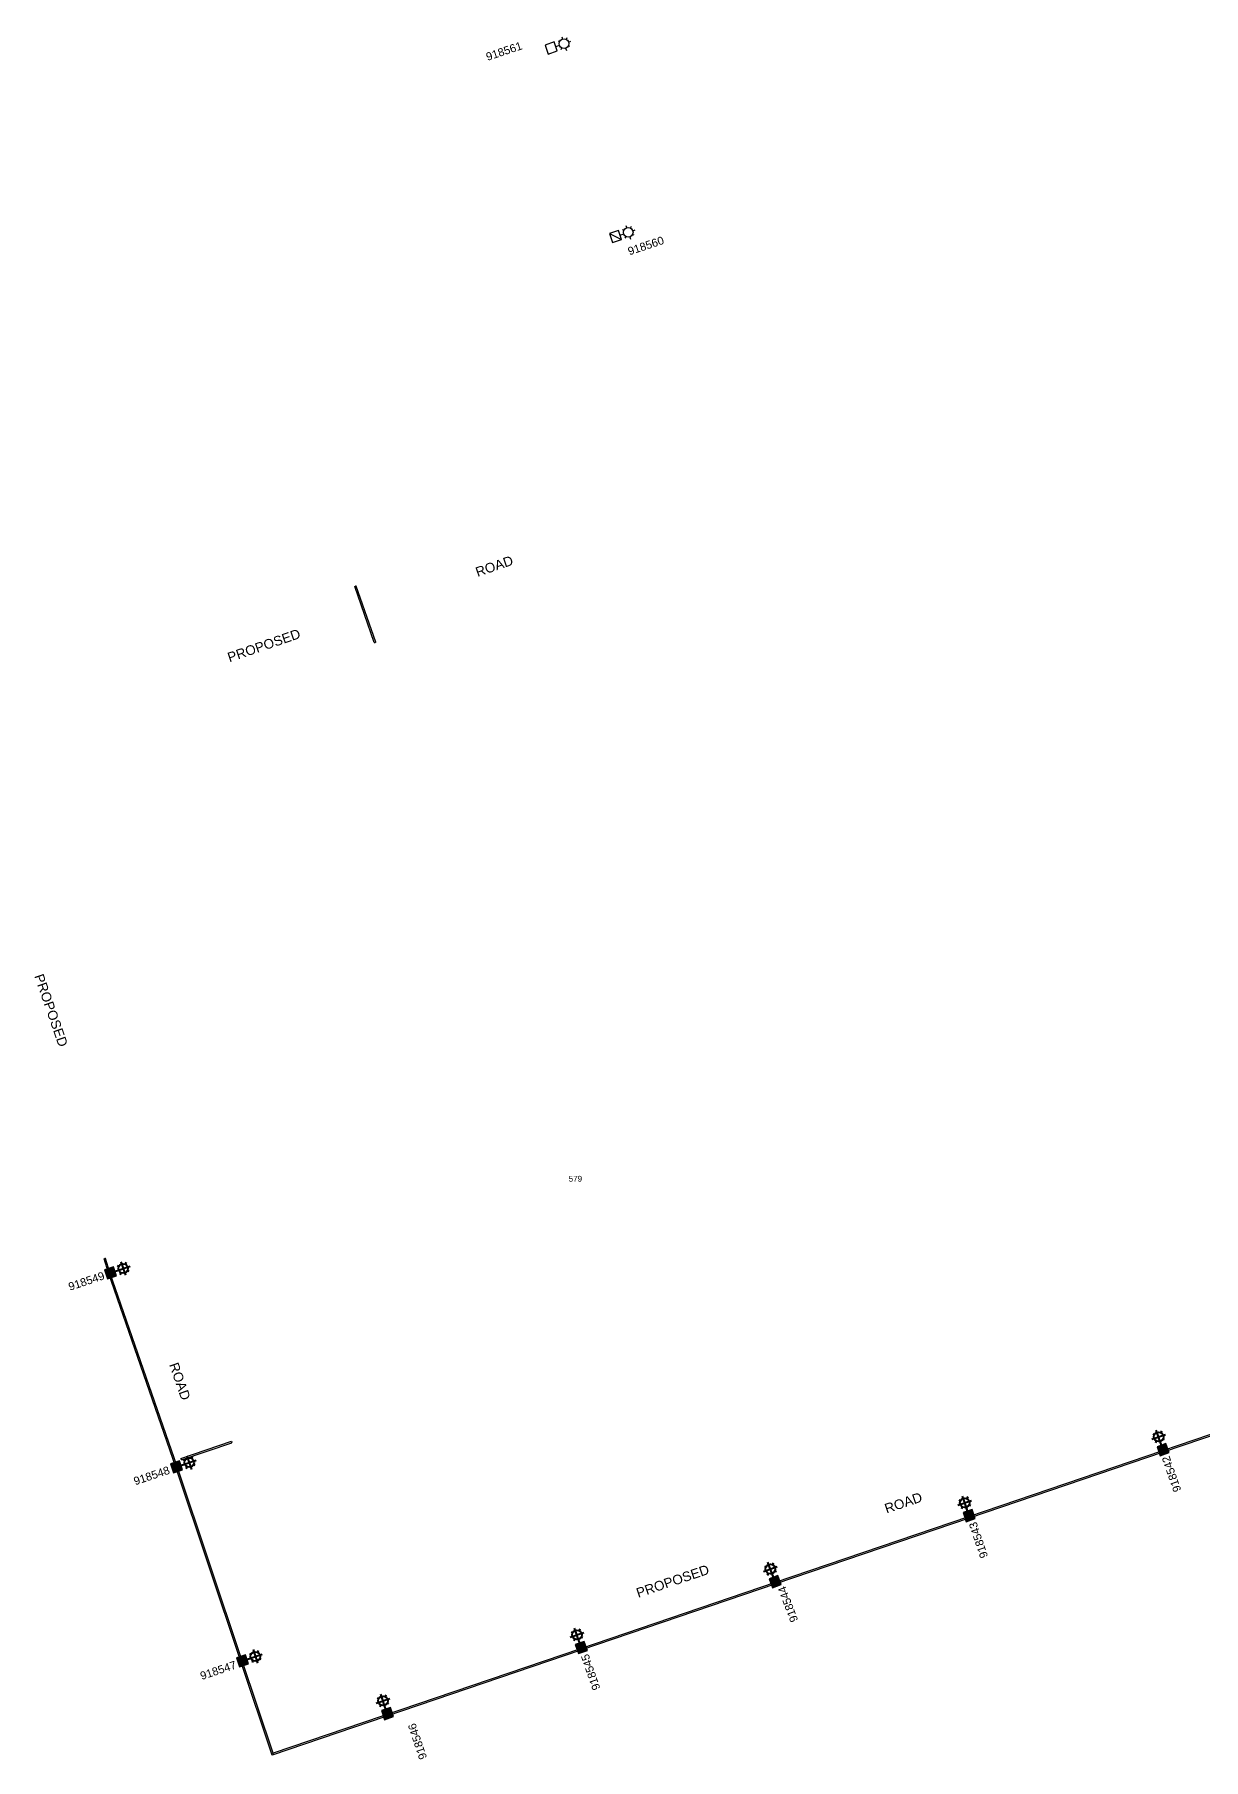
# Model space of a CAD drawing. Header units: metres. Extents: x 292510 to 295946, y 6251475 to 6256272.
# Drawn here: x 293763 to 294128, y 6254828 to 6255367 of the extents above; entities that cross this region are included whole.
import ezdxf
from ezdxf.enums import TextEntityAlignment as Align

# ---------------------------------------------------------------- set-up
doc = ezdxf.new("R2010")
doc.units = ezdxf.units.M
doc.layers.get('0').update_dxf_attribs({"color": 6})
doc.layers.add('Cadastre Land Parcels_SP_EXT', color=7, linetype='Continuous', lineweight=5)
doc.layers.add('Cadastre Roads_SP_EXT', color=7, linetype='Continuous', lineweight=5)
for name, color, linetype in [('Equip_SP_SL_EXT', 7, 'Continuous'), ('Equip_SP_SL_NEW', 7, 'Continuous'), ('SupportsUG_SP_LV_SL_EXT', 7, 'Continuous'), ('SupportsUG_SP_LV_SL_NEW', 7, 'Continuous'), ('UG_Details_SP_MISC', 7, 'Continuous')]:
    doc.layers.add(name, color=color, linetype=linetype)
doc.styles.add('COLUMN_LABEL', font='arial.ttf')
doc.styles.add('iecARIAL', font='arial.ttf', dxfattribs={"height": 2})
doc.styles.add('POLE_LABEL', font='arial.ttf')
doc.styles.add('SL_LABEL', font='arial.ttf')
doc.styles.get("Standard").update_dxf_attribs({"font": 'arial.ttf'})

# ---------------------------------------------------------------- blocks, each defined once
blk = doc.blocks.new('*U4281')
blk.add_wipeout([(-1.485, -1.485), (1.485, -1.485), (1.485, 1.485), (-1.485, 1.485)])
at = {"lineweight": -3}
blk.add_lwpolyline([(-1.485, -1.485), (1.485, -1.485), (1.485, 1.485), (-1.485, 1.485)], close=True, dxfattribs=at)
blk.add_lwpolyline([(-1.485, -1.485), (1.485, 1.485)], dxfattribs=at)
at = {"style": 'POLE_LABEL', "flags": 9}
blk.add_attdef('STRUCTURE_PLANT_NUMBER', text='', height=0.2, dxfattribs=at).set_placement((1.5, 0.242), align=Align.MIDDLE_LEFT)
for tag, height, flags, p in [('STREET_CODE', 0.2, 9, (1.5, 0)), ('ASSET_NUM', 2.5, 8, (2, 2)), ('Z', 0.2, 1, (1.5, -2.8)), ('OWNED_BY', 0.2, 9, (1.5, -0.4)), ('OPERATED_BY', 0.2, 9, (1.5, -0.6)), ('STATE', 0.2, 9, (1.5, -1)), ('SUBURB', 0.2, 9, (1.5, -1.8)), ('STREETNAME', 0.2, 9, (1.5, -2)), ('COLUMN_TYPE', 0.2, 9, (1.5, -0.2)), ('USAGE', 0.2, 9, (1.5, -1.2)), ('MAINTAINED_BY', 0.2, 9, (1.5, -0.8)), ('LEGEND', 0.2, 9, (1.5, -1.4)), ('PARENT', 0.2, 9, (1.5, -1.6)), ('LOCATION', 0.2, 9, (1.5, -2.2)), ('NOTES', 0.2, 9, (1.5, -2.4)), ('LABEL_ALIGNMENT', 0.2, 9, (1.5, -2.6))]:
    blk.add_attdef(tag, text='', height=height, dxfattribs=dict(flags=flags)).set_placement(p, align=Align.MIDDLE_LEFT)
blk = doc.blocks.new('*U4272')
at = {"flags": 9}
for tag, p in [('CNEW', (0, -2.6)), ('CNUMBER', (0, -2.8)), ('CREMOVE', (0, -3)), ('CREPLACE', (0, -3.2)), ('LKINGHEIGHT', (0, -3.4)), ('LBRACKET', (0, -3.6)), ('LBRACKETVOCAB', (0, -3.8)), ('LCATEGORY', (0, -4)), ('LCHARGE1', (0, -4.2)), ('LCHARGE1PERCENT', (0, -4.4)), ('LCHARGE2', (0, -4.6)), ('LCHARGE2PERCENT', (0, -4.8)), ('LCHARGE3', (0, -5)), ('LCHARGE3PERCENT', (0, -5.2)), ('LEXIST', (0, -5.4)), ('SUBURB', (0, -8.6)), ('STREETNAME', (0, -8.8)), ('LLAMP', (0, -5.6)), ('LLAMPVOCAB', (0, -5.8)), ('LMAST', (0, -6)), ('LMASTVOCAB', (0, -6.2)), ('LNEW', (0, -6.4)), ('LANTNUMBER', (0, -6.6)), ('LOUTREACH', (0, -7)), ('LOUTREACHVOCAB', (0, -7.2)), ('LRATECODE', (0, -7.4)), ('LREMOVE', (0, -7.6)), ('LREPLACE', (0, -7.8)), ('LTYPE', (0, -8)), ('LTYPEVOCAB', (0, -8.2)), ('LEGEND', (0, -8.4)), ('LOCATION', (0, -9)), ('NOTES', (0, -9.2)), ('MAINTAINED_BY', (0, -9.86))]:
    blk.add_attdef(tag, text='', height=0.2, dxfattribs=at).set_placement(p, align=Align.MIDDLE_LEFT)
blk.add_attdef('OPERATED_BY', (0, -9.61), '', height=0.2, dxfattribs=at)
blk.add_wipeout([(0, 4.97), (1.46, 4.18), (2.25, 2.72), (1.46, 1.26), (0, 0.37), (-1.46, 1.26), (-2.25, 2.72), (-1.46, 4.18)])
for p, q in [((-2.25, 2.72), (-1.5, 2.72)), ((-1.46, 4.18), (-1.06, 3.78)), ((-1.46, 1.26), (-1.06, 1.66)), ((0, 4.22), (0, 4.97)), ((0, 0), (0, 1.22)), ((0, 0), (0, 0)), ((1.46, 4.18), (1.06, 3.78)), ((1.46, 1.26), (1.06, 1.66)), ((1.5, 2.72), (2.25, 2.72))]:
    blk.add_line(p, q)
blk.add_circle((0, 2.72), 1.5)
at = {"flags": 1}
blk.add_attdef('Z', (0, 0), '', height=0.2, dxfattribs=at)
at = {"style": 'SL_LABEL'}
for tag, height, flags, p in [('ASSET_NUM', 2.5, 8, (2, 2)), ('STREET_CODE', 0.2, 9, (0, -0.2))]:
    blk.add_attdef(tag, text='', height=height, dxfattribs=dict(at, flags=flags)).set_placement(p, align=Align.MIDDLE_LEFT)
for tag, height, flags, p in [('CONSTRUCTED_VOLTAGE', 0.2, 9, (0, -0.4)), ('CONTROL_TYPE', 0.2, 9, (0, -0.6)), ('OPERATING_VOLTAGE', 0.2, 9, (0, -1.4)), ('ORIENTATION', 0.2, 9, (0, -1.6)), ('OWNED_BY', 0.2, 9, (0, -1.8)), ('STATE', 0.2, 9, (0, -2)), ('CEXIST', 0.2, 9, (0, -2.4)), ('LANTERN_PURPOSE', 0.2, 9, (0, -0.8)), ('LANTERN_TYPE', 0.2, 9, (0, -1)), ('NO_PHASES', 0.2, 9, (0, -1.2)), ('USAGE', 0.2, 9, (0, -2.2)), ('LNUMBER', 2.5, 8, (1.2, -2.8))]:
    blk.add_attdef(tag, text='', height=height, dxfattribs=dict(flags=flags)).set_placement(p, align=Align.MIDDLE_LEFT)
blk = doc.blocks.new('*U4284')
blk.add_wipeout([(-1.485, -1.485), (1.485, -1.485), (1.485, 1.485), (-1.485, 1.485)])
at = {"lineweight": -3}
blk.add_lwpolyline([(-1.485, -1.485), (1.485, -1.485), (1.485, 1.485), (-1.485, 1.485)], close=True, dxfattribs=at)
at = {"style": 'POLE_LABEL', "flags": 9}
blk.add_attdef('STRUCTURE_PLANT_NUMBER', text='', height=0.2, dxfattribs=at).set_placement((1.5, 0.242), align=Align.MIDDLE_LEFT)
for tag, height, flags, p in [('STREET_CODE', 0.2, 9, (1.5, 0)), ('ASSET_NUM', 2.5, 8, (2, 2)), ('Z', 0.2, 1, (1.5, -2.8)), ('OWNED_BY', 0.2, 9, (1.5, -0.4)), ('OPERATED_BY', 0.2, 9, (1.5, -0.6)), ('STATE', 0.2, 9, (1.5, -1)), ('SUBURB', 0.2, 9, (1.5, -1.8)), ('STREETNAME', 0.2, 9, (1.5, -2)), ('COLUMN_TYPE', 0.2, 9, (1.5, -0.2)), ('USAGE', 0.2, 9, (1.5, -1.2)), ('MAINTAINED_BY', 0.2, 9, (1.5, -0.8)), ('LEGEND', 0.2, 9, (1.5, -1.4)), ('PARENT', 0.2, 9, (1.5, -1.6)), ('LOCATION', 0.2, 9, (1.5, -2.2)), ('NOTES', 0.2, 9, (1.5, -2.4)), ('LABEL_ALIGNMENT', 0.2, 9, (1.5, -2.6))]:
    blk.add_attdef(tag, text='', height=height, dxfattribs=dict(flags=flags)).set_placement(p, align=Align.MIDDLE_LEFT)
blk = doc.blocks.new('COLUMN_EXT')
blk.add_hatch(color=256).paths.add_polyline_path([(-1.49, 1.48), (-1.49, -1.49), (1.48, -1.49), (1.48, 1.48)])
blk.add_lwpolyline([(-1.49, -1.49), (1.48, -1.49), (1.48, 1.48), (-1.49, 1.48)], close=True)
for tag, height, style, flags, p in [('STRUCTURE_PLANT_NUMBER', 0.2, 'POLE_LABEL', 9, (1.81, 0.03)), ('ASSET_NUM', 2.5, 'COLUMN_LABEL', 8, (2, 2)), ('STREET_CODE', 0.2, 'COLUMN_LABEL', 9, (1.81, -0.2))]:
    blk.add_attdef(tag, text='', height=height, dxfattribs=dict(style=style, flags=flags)).set_placement(p, align=Align.MIDDLE_LEFT)
at = {"flags": 1}
blk.add_attdef('Z', (1.81, -2.35), '', height=0.2, dxfattribs=at)
at = {"flags": 9}
for tag, p in [('COLUMN_TYPE', (1.81, -0.4)), ('OWNED_BY', (1.81, -0.6)), ('STATE', (1.81, -0.8)), ('USAGE', (1.81, -1)), ('STREETNAME', (1.81, -1.6)), ('SUBURB', (1.81, -1.8)), ('LEGEND', (1.81, -1.2)), ('LOCATION', (1.81, -1.4)), ('NOTES', (1.81, -2))]:
    blk.add_attdef(tag, text='', height=0.2, dxfattribs=at).set_placement(p, align=Align.MIDDLE_LEFT)
blk = doc.blocks.new('SL_LANTERN_EXT')
at = {"lineweight": 40}
for p, q in [((-1.46, 5.68), (-1.06, 5.28)), ((0, 1.97), (0, 6.47)), ((1.46, 5.68), (1.06, 5.28)), ((-2.25, 4.22), (2.25, 4.22)), ((-1.46, 2.76), (-1.06, 3.16)), ((0, 0), (0, 2.72)), ((1.46, 2.76), (1.06, 3.16))]:
    blk.add_line(p, q, dxfattribs=at)
blk.add_circle((0, 4.22), 1.5, dxfattribs=at)
at = {"style": 'iecARIAL', "flags": 9}
blk.add_attdef('ASSET_NUM', (1.5, 1.5), '', height=2.5, dxfattribs=at)
for tag, p, height, flags in [('OPERATING_VOLTAGE', (0.98, -1.65), 0.2, 9), ('ORIENTATION', (0.98, -1.85), 0.2, 9), ('OWNED_BY', (0.98, -2.05), 0.2, 9), ('STATE', (0.98, -2.25), 0.2, 9), ('CONSTRUCTED_VOLTAGE', (0.98, -0.65), 0.2, 9), ('CONTROL_TYPE', (0.98, -0.85), 0.2, 9), ('LANTERN_PURPOSE', (0.98, -1.05), 0.2, 9), ('LANTERN_TYPE', (0.98, -1.25), 0.2, 9), ('NO_PHASES', (0.98, -1.45), 0.2, 9), ('USAGE', (0.98, -2.45), 0.2, 9), ('CEXIST', (0.98, -2.65), 0.2, 9), ('CNEW', (0.98, -2.85), 0.2, 9), ('CNUMBER', (0.98, -3.05), 0.2, 9), ('CREMOVE', (0.98, -3.25), 0.2, 9), ('CREPLACE', (0.98, -3.45), 0.2, 9), ('LKINGHEIGHT', (0.98, -3.65), 0.2, 9), ('LBRACKET', (0.98, -3.85), 0.2, 9), ('LBRACKETVOCAB', (0.98, -4.05), 0.2, 9), ('LCATEGORY', (0.98, -4.25), 0.2, 9), ('LCHARGE1', (0.98, -4.45), 0.2, 9), ('LCHARGE1PERCENT', (0.98, -4.65), 0.2, 9), ('LCHARGE2', (0.98, -4.85), 0.2, 9), ('LCHARGE2PERCENT', (0.98, -5.05), 0.2, 9), ('LCHARGE3', (0.98, -5.25), 0.2, 9), ('LCHARGE3PERCENT', (0.98, -5.45), 0.2, 9), ('LNUMBER', (2.18, -3.25), 2.5, 8), ('STREETNAME', (0.98, -9.25), 0.2, 9), ('SUBURB', (0.98, -9.45), 0.2, 1), ('LEXIST', (0.98, -5.65), 0.2, 9), ('LLAMP', (0.98, -5.85), 0.2, 9), ('LLAMPVOCAB', (0.98, -6.05), 0.2, 9), ('LMAST', (0.98, -6.25), 0.2, 9), ('LMASTVOCAB', (0.98, -6.45), 0.2, 9), ('LNEW', (0.98, -6.65), 0.2, 9), ('LANTNUMBER', (0.98, -6.85), 0.2, 9), ('LOUTREACH', (0.98, -7.25), 0.2, 9), ('LOUTREACHVOCAB', (0.98, -7.45), 0.2, 9), ('LRATECODE', (0.98, -7.65), 0.2, 9), ('LREMOVE', (0.98, -7.85), 0.2, 9), ('LREPLACE', (0.98, -8.05), 0.2, 9), ('LTYPE', (0.98, -8.25), 0.2, 9), ('LTYPEVOCAB', (0.98, -8.45), 0.2, 9), ('LEGEND', (0.98, -8.65), 0.2, 9), ('LOCATION', (0.98, -8.85), 0.2, 9), ('NOTES', (0.98, -9.05), 0.2, 9)]:
    blk.add_attdef(tag, p, '', height=height, dxfattribs=dict(flags=flags))

msp = doc.modelspace()

# ---------------------------------------------------------------- linework, layer by layer
at = {"layer": 'UG_Details_SP_MISC', "ltscale": 0.5}
for p, q in [((293863.09, 6255194.37), (293863.32, 6255194.45)), ((293869.2, 6255176.84), (293863.09, 6255194.37)), ((293863.55, 6255194.52), (293863.32, 6255194.45)), ((293869.66, 6255177), (293863.55, 6255194.52)), ((293869.2, 6255176.84), (293869.43, 6255176.92)), ((293869.66, 6255177), (293869.43, 6255176.92)), ((293784.8, 6254984.29), (293785.03, 6254984.36)), ((293786.13, 6254979.86), (293784.8, 6254984.29)), ((293785.26, 6254984.43), (293785.03, 6254984.36)), ((293786.59, 6254980.01), (293785.26, 6254984.43)), ((293786.13, 6254979.86), (293786.36, 6254979.94)), ((293807.15, 6254919.21), (293786.13, 6254979.86)), ((293786.59, 6254980.01), (293786.36, 6254979.94)), ((293807.61, 6254919.37), (293786.59, 6254980.01)), ((294176.15, 6254944.93), (294115.53, 6254924.32)), ((294176.31, 6254944.48), (294115.68, 6254923.87)), ((293808.78, 6254921.89), (293824.58, 6254927.26)), ((293808.93, 6254921.44), (293824.74, 6254926.8)), ((293824.58, 6254927.26), (293824.66, 6254927.03)), ((293824.74, 6254926.8), (293824.66, 6254927.03)), ((294115.53, 6254924.32), (294054.92, 6254903.69)), ((294115.68, 6254923.87), (294055.07, 6254903.23)), ((294115.53, 6254924.32), (294115.6, 6254924.09)), ((294115.68, 6254923.87), (294115.6, 6254924.09)), ((293807.15, 6254919.21), (293807.38, 6254919.29)), ((293827.48, 6254858.5), (293807.15, 6254919.21)), ((293807.61, 6254919.37), (293807.38, 6254919.29)), ((293827.94, 6254858.65), (293807.61, 6254919.37)), ((293808.78, 6254921.89), (293808.86, 6254921.67)), ((293808.93, 6254921.44), (293808.86, 6254921.67)), ((294054.92, 6254903.69), (293994.51, 6254883.18)), ((294055.07, 6254903.23), (293994.66, 6254882.73)), ((294054.92, 6254903.69), (294054.99, 6254903.46)), ((294055.07, 6254903.23), (294054.99, 6254903.46)), ((293994.51, 6254883.18), (293933.61, 6254862.45)), ((293994.66, 6254882.73), (293933.77, 6254862)), ((293994.51, 6254883.18), (293994.59, 6254882.95)), ((293994.66, 6254882.73), (293994.59, 6254882.95)), ((293933.77, 6254862), (293837.3, 6254829.16)), ((293933.61, 6254862.45), (293837.6, 6254829.77)), ((293933.61, 6254862.45), (293933.69, 6254862.22)), ((293933.77, 6254862), (293933.69, 6254862.22)), ((293827.48, 6254858.5), (293827.71, 6254858.57)), ((293837.3, 6254829.16), (293827.48, 6254858.5)), ((293827.94, 6254858.65), (293827.71, 6254858.57)), ((293837.6, 6254829.77), (293827.94, 6254858.65)), ((293837.3, 6254829.16), (293837.45, 6254829.46)), ((293837.6, 6254829.77), (293837.45, 6254829.46))]:
    msp.add_line(p, q, dxfattribs=at)

# ---------------------------------------------------------------- block references
at = {"layer": 'Equip_SP_SL_EXT', "ltscale": 0.5}
for p, rotation in [((293786.74, 6254979.92, -1011.14), 288.5040758633176), ((294115.66, 6254924.66, -1011.14), 19.01871516139247), ((293807.38, 6254919.29, -1011.14), 288.5040758633176), ((294055.06, 6254904.03, -1011.14), 18.50407585147132), ((293994.45, 6254883.4, -1011.14), 20.43952161562424), ((293933.9, 6254862.79, -1011.14), 18.97917908111006), ((293828.02, 6254858.68, -1011.14), 288.5040758633176), ((293873.28, 6254842.16, -1011.14), 18.50407587277429)]:
    msp.add_blockref('SL_LANTERN_EXT', p, dxfattribs=dict(at, rotation=rotation))
at = {"layer": 'Equip_SP_SL_NEW', "rotation": 288.7570183324278}
for p in [(293925.92, 6255363.14, -952.02), (293945.98, 6255304.19, -951.77)]:
    msp.add_blockref('*U4272', p, dxfattribs=at)
at = {"layer": 'SupportsUG_SP_LV_SL_EXT', "ltscale": 0.5}
ref = msp.add_blockref('COLUMN_EXT', (293786.75, 6254979.91, -1011.14), dxfattribs=dict(at, rotation=288.5040758633176))
ref.add_attrib('ASSET_NUM', '918549', dxfattribs={"layer": '0', "height": 2.5, "rotation": 18.5041, "style": 'COLUMN_LABEL'}).set_placement((293773.72, 6254975.47, -1011.14), align=Align.MIDDLE_LEFT)
ref = msp.add_blockref('COLUMN_EXT', (294115.67, 6254924.66, -1011.14), dxfattribs=dict(at, rotation=19.01871516139247))
ref.add_attrib('ASSET_NUM', '918542', dxfattribs={"layer": '0', "height": 2.5, "rotation": 109.0187, "style": 'COLUMN_LABEL'}).set_placement((294120.22, 6254911.52, -1011.14), align=Align.MIDDLE_LEFT)
ref = msp.add_blockref('COLUMN_EXT', (293807.39, 6254919.28, -1011.14), dxfattribs=dict(at, rotation=288.5040758633176))
ref.add_attrib('ASSET_NUM', '918548', dxfattribs={"layer": '0', "height": 2.5, "rotation": 18.5041, "style": 'COLUMN_LABEL'}).set_placement((293794.11, 6254914.7, -1011.14), align=Align.MIDDLE_LEFT)
ref = msp.add_blockref('COLUMN_EXT', (294055.07, 6254904.03, -1011.14), dxfattribs=dict(at, rotation=18.50407585147132))
ref.add_attrib('ASSET_NUM', '918543', dxfattribs={"layer": '0', "height": 2.5, "rotation": 108.5041, "style": 'COLUMN_LABEL'}).set_placement((294059.83, 6254890.86, -1011.14), align=Align.MIDDLE_LEFT)
ref = msp.add_blockref('COLUMN_EXT', (293994.46, 6254883.4, -1011.14), dxfattribs=dict(at, rotation=20.43952161562424))
ref.add_attrib('ASSET_NUM', '918544', dxfattribs={"layer": '0', "height": 2.5, "rotation": 110.4395, "style": 'COLUMN_LABEL'}).set_placement((294000.51, 6254870.88, -1011.14), align=Align.MIDDLE_LEFT)
ref = msp.add_blockref('COLUMN_EXT', (293933.91, 6254862.8, -1011.14), dxfattribs=dict(at, rotation=18.97917908111006))
ref.add_attrib('ASSET_NUM', '918545', dxfattribs={"layer": '0', "height": 2.5, "rotation": 108.9792, "style": 'COLUMN_LABEL'}).set_placement((293938.7, 6254849.6, -1011.14), align=Align.MIDDLE_LEFT)
ref = msp.add_blockref('COLUMN_EXT', (293828.03, 6254858.67, -1011.14), dxfattribs=dict(at, rotation=288.5040758633176))
ref.add_attrib('ASSET_NUM', '918547', dxfattribs={"layer": '0', "height": 2.5, "rotation": 18.5041, "style": 'COLUMN_LABEL'}).set_placement((293814.9, 6254853.85, -1011.14), align=Align.MIDDLE_LEFT)
ref = msp.add_blockref('COLUMN_EXT', (293873.29, 6254842.16, -1011.14), dxfattribs=dict(at, rotation=18.50407587277429))
ref.add_attrib('ASSET_NUM', '918546', dxfattribs={"layer": '0', "height": 2.5, "rotation": 108.5041, "style": 'COLUMN_LABEL'}).set_placement((293884.54, 6254827.94, -1011.14), align=Align.MIDDLE_LEFT)

# ---------------------------------------------------------------- texts
at = {"layer": 'Cadastre Land Parcels_SP_EXT'}
msp.add_text('579', height=1.8, dxfattribs=at).set_placement((293929.94, 6255008.41))
at = {"layer": 'Cadastre Roads_SP_EXT'}
for s, rotation, p in [('PROPOSED                                                  ROAD', 19.0008, (293823.97, 6255170.66)), ('PROPOSED                                                                                          ROAD', 289.14, (293762.92, 6255072.66)), ('PROPOSED                                                  ROAD', 18.7566, (293951.67, 6254878.33))]:
    msp.add_text(s, height=3, rotation=rotation, dxfattribs=at).set_placement(p)

# ---------------------------------------------------------------- next in the draw order: linework, layer by layer
at = {"layer": 'SupportsUG_SP_LV_SL_NEW'}
msp.add_line((293922.63, 6255363.59, -952.02), (293926.39, 6255361.74, -952.02), dxfattribs=at)
msp.add_line((293922.63, 6255363.59, -952.02), (293926.39, 6255361.74, -952.02), dxfattribs=at)

# ---------------------------------------------------------------- next in the draw order: block references
ref = msp.add_blockref('*U4281', (293944.58, 6255303.71, -951.77), dxfattribs=dict(at, rotation=288.7570183287123))
ref.add_attrib('ASSET_NUM', '918560', dxfattribs={"layer": '0', "height": 2.5, "rotation": 18.5041}).set_placement((293948.53, 6255299.03, -951.77), align=Align.MIDDLE_LEFT)

# ---------------------------------------------------------------- next in the draw order: block references
ref = msp.add_blockref('*U4284', (293924.51, 6255362.66, -952.02), dxfattribs=dict(at, rotation=288.7570183287123))
ref.add_attrib('ASSET_NUM', '918561', dxfattribs={"layer": '0', "height": 2.5, "rotation": 18.5041}).set_placement((293904.21, 6255359.81, -952.02), align=Align.MIDDLE_LEFT)

doc.saveas('drawing.dxf')
